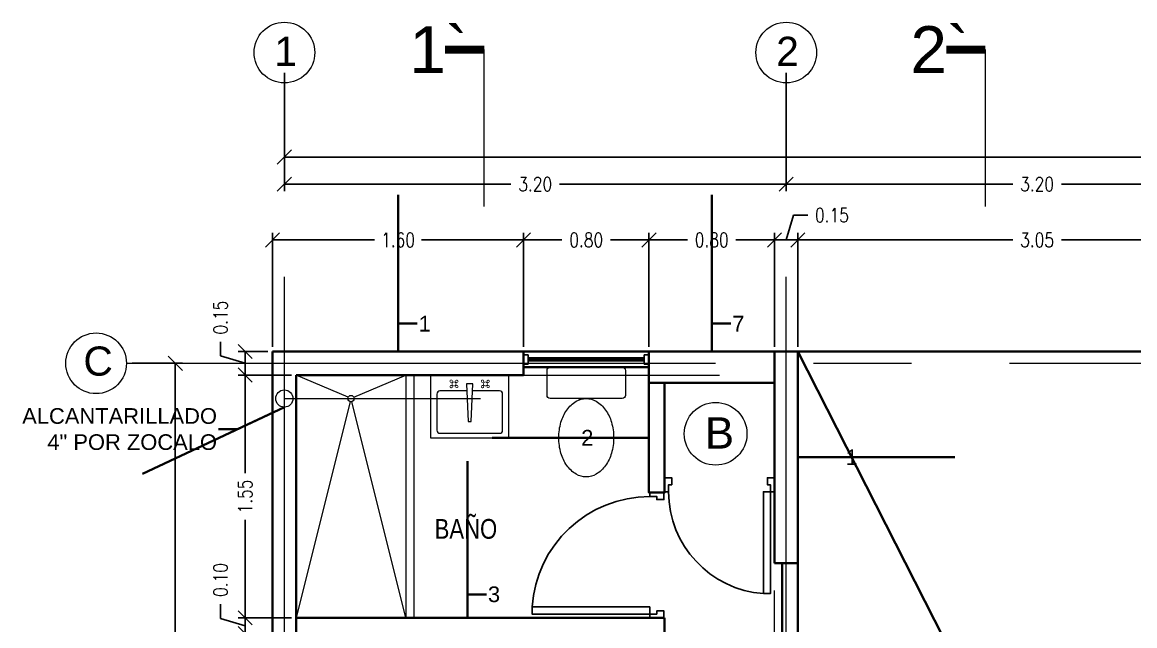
# Model space of a CAD drawing. Header units: metres. Extents: x -255 to -21, y -382 to -241.
# Drawn here: x -45.14 to -38.05, y -330.73 to -326.88 of the extents above; entities that cross this region are included whole.
import ezdxf
from ezdxf.enums import TextEntityAlignment as Align

# ---------------------------------------------------------------- set-up
doc = ezdxf.new("R2010")
doc.units = ezdxf.units.M
doc.header["$LTSCALE"] = 5
doc.header["$MEASUREMENT"] = 0
doc.linetypes.add('CENTER2', pattern=[1.125, 0.75, -0.125, 0.125, -0.125])
doc.linetypes.add('HIDDEN', pattern=[0.375, 0.25, -0.125])
doc.layers.get('0').update_dxf_attribs({"color": 30})
for name, color, linetype, lineweight in [('A-ANNO-DIMS', 3, 'Continuous', 18), ('A-ANNO-NOTE', 7, 'Continuous', 35), ('A-ANNO-SYMB', 3, 'Continuous', 18), ('A-ANNO-TEXT', 3, 'Continuous', 18), ('A-DOOR-FULL', 4, 'Continuous', 25), ('A-FLOR-LEVL', 7, 'Continuous', 35), ('A-FLOR-OVHD', 3, 'HIDDEN', 18), ('A-FURN', 8, 'Continuous', 18), ('A-GLAZ-FULL', 4, 'Continuous', 25), ('A-WALL-FULL-EXTR', 7, 'Continuous', 35), ('A-WALL-FULL-INTR', 7, 'Continuous', 35)]:
    doc.layers.add(name, color=color, linetype=linetype, lineweight=lineweight)
doc.styles.add('E-ARIAL', font='arial.ttf')
doc.styles.add('E-ROMANS', font='romans.shx', dxfattribs={"width": 0.8})
doc.styles.get("Standard").update_dxf_attribs({"font": 'arial.ttf'})
doc.dimstyles.new('E-0050_TICK_18', dxfattribs={"dimscale": 0.001, "dimtxt": 90, "dimasz": 90, "dimexe": 45, "dimexo": 30, "dimgap": 45, "dimtad": 0, "dimzin": 0, "dimdsep": 46, "dimtxsty": 'E-ROMANS', "dimblk": 'OBLIQUE', "dimcen": 45, "dimclrd": 256, "dimclre": 256, "dimclrt": 256, "dimadec": 0, "dimazin": 0, "dimtfac": 1, "dimtmove": 1, "dimatfit": 3, "dimldrblk": 'OPEN90', "dimfxl": 1, "dimtfill": 1, "dimtolj": 1, "dimtzin": 0, "dimarcsym": 0})
doc.dimstyles.new('E-0200_TICK_12', dxfattribs={"dimscale": 0.001, "dimtxt": 240, "dimasz": 240, "dimexe": 120, "dimexo": 80, "dimgap": 120, "dimtad": 0, "dimzin": 0, "dimdsep": 46, "dimtxsty": 'E-ROMANS', "dimblk": 'OBLIQUE', "dimcen": 120, "dimclrd": 256, "dimclre": 256, "dimclrt": 256, "dimadec": 0, "dimazin": 0, "dimtfac": 1, "dimtmove": 1, "dimatfit": 3, "dimldrblk": 'OPEN90', "dimfxl": 1, "dimtfill": 1, "dimtolj": 1, "dimtzin": 0, "dimlwd": -1, "dimarcsym": 0})

# ---------------------------------------------------------------- blocks, each defined once
blk = doc.blocks.new('INOD')
for p, q in [((0.23, 0), (-0.23, 0)), ((-0.25, -0.02), (-0.25, -0.18)), ((0.25, -0.18), (0.25, -0.02)), ((-0.23, -0.2), (0.23, -0.2))]:
    blk.add_line(p, q)
blk.add_lwpolyline([(-0.175, -0.45, 0.07067), (-0.1609, -0.5491, 0.082314), (-0.1237, -0.6268, 0.106842), (-0.0634, -0.6826, 0.13438), (0, -0.7, 0.13438), (0.0634, -0.6826, 0.106842), (0.1237, -0.6268, 0.082314), (0.1609, -0.5491, 0.07067), (0.175, -0.45, 0.07067), (0.1609, -0.3509, 0.082314), (0.1237, -0.2732, 0.106842), (0.0634, -0.2174, 0.13438), (0, -0.2, 0.13438), (-0.0634, -0.2174, 0.106842), (-0.1237, -0.2732, 0.082314), (-0.1609, -0.3509, 0.07067)], format="xyb", close=True)
for centre, start, end in [((-0.23, -0.02), 90, 180), ((0.23, -0.02), 0, 90), ((-0.23, -0.18), 180, 270), ((0.23, -0.18), 270, 0)]:
    blk.add_arc(centre, 0.02, start, end)
blk = doc.blocks.new('DOOR-75')
for points in [[(-0.07, 0.84), (-0.07, 0.09), (-0.025, 0.09), (-0.025, 0.84), (-0.07, 0.84)], [(-0.775, 0.09), (-0.8, 0.09), (-0.8, 0), (-0.755, 0), (-0.755, 0.045), (-0.775, 0.045), (-0.775, 0.09)], [(-0.025, 0.09), (0, 0.09), (0, 0), (-0.045, 0), (-0.045, 0.045), (-0.025, 0.045), (-0.025, 0.09)]]:
    blk.add_lwpolyline(points)
at = {"linetype": 'HIDDEN'}
blk.add_arc((-0.0225, 0.089), 0.7525, 93.61808, 179.92486, dxfattribs=at)
blk = doc.blocks.new('DOOR-65')
for points in [[(-0.07, 0.74), (-0.07, 0.09), (-0.025, 0.09), (-0.025, 0.74), (-0.07, 0.74)], [(-0.675, 0.09), (-0.7, 0.09), (-0.7, 0), (-0.655, 0), (-0.655, 0.045), (-0.675, 0.045), (-0.675, 0.09)], [(-0.025, 0.09), (0, 0.09), (0, 0), (-0.045, 0), (-0.045, 0.045), (-0.025, 0.045), (-0.025, 0.09)]]:
    blk.add_lwpolyline(points)
at = {"linetype": 'HIDDEN'}
blk.add_arc((-0.0221, 0.0889), 0.6529, 94.20758, 179.89952, dxfattribs=at)
blk = doc.blocks.new('_Oblique')
at = {"color": 0, "linetype": 'ByBlock', "lineweight": -2}
blk.add_line((-0.5, -0.5), (0.5, 0.5), dxfattribs=at)
blk = doc.blocks.new('*D300')
at = {"layer": 'A-ANNO-DIMS', "lineweight": -2, "transparency": 16777216}
for p, q in [((-43.4683, -327.1991), (-43.4683, -327.9554)), ((-40.2683, -327.1991), (-40.2683, -327.9554)), ((-43.4683, -327.9104), (-42.023, -327.9104)), ((-40.2683, -327.9104), (-41.7136, -327.9104))]:
    blk.add_line(p, q, dxfattribs=at)
at = {"layer": 'A-ANNO-DIMS', "lineweight": -2, "transparency": 16777216, "xscale": 0.09, "yscale": 0.09, "zscale": 0.09, "rotation": 180}
blk.add_blockref('_Oblique', (-43.4683, -327.9104), dxfattribs=at)
at = {"layer": 'A-ANNO-DIMS', "lineweight": -2, "transparency": 16777216, "xscale": 0.09, "yscale": 0.09, "zscale": 0.09}
blk.add_blockref('_Oblique', (-40.2683, -327.9104), dxfattribs=at)
at = {"layer": 'A-ANNO-DIMS', "transparency": 16777216, "insert": (-41.8683, -327.9104), "char_height": 0.09, "attachment_point": 5, "style": 'E-ROMANS', "bg_fill": 3, "box_fill_scale": 1.25, "bg_fill_color": 256, "bg_fill_true_color": 13158600, "bg_fill_transparency": 0}
blk.add_mtext('\\A1;3.20', dxfattribs=at)
blk = doc.blocks.new('_Open90')
at = {"color": 0, "linetype": 'ByBlock', "lineweight": -2}
for p, q in [((0, 0), (-1, 0)), ((-0.5, 0.5), (0, 0)), ((0, 0), (-0.5, -0.5))]:
    blk.add_line(p, q, dxfattribs=at)
blk = doc.blocks.new('*D301')
at = {"layer": 'A-ANNO-DIMS', "lineweight": -2, "transparency": 16777216}
for p, q in [((-40.2683, -327.1991), (-40.2683, -327.9554)), ((-37.0683, -327.8804), (-37.0683, -327.8654)), ((-40.2683, -327.9104), (-38.823, -327.9104)), ((-37.0683, -327.9104), (-38.5136, -327.9104))]:
    blk.add_line(p, q, dxfattribs=at)
at = {"layer": 'A-ANNO-DIMS', "lineweight": -2, "transparency": 16777216, "xscale": 0.09, "yscale": 0.09, "zscale": 0.09, "rotation": 180}
blk.add_blockref('_Oblique', (-40.2683, -327.9104), dxfattribs=at)
at = {"layer": 'A-ANNO-DIMS', "lineweight": -2, "transparency": 16777216, "xscale": 0.09, "yscale": 0.09, "zscale": 0.09}
blk.add_blockref('_Oblique', (-37.0683, -327.9104), dxfattribs=at)
at = {"layer": 'A-ANNO-DIMS', "transparency": 16777216, "insert": (-38.6683, -327.9104), "char_height": 0.09, "attachment_point": 5, "style": 'E-ROMANS', "bg_fill": 3, "box_fill_scale": 1.25, "bg_fill_color": 256, "bg_fill_true_color": 13158600, "bg_fill_transparency": 0}
blk.add_mtext('\\A1;3.20', dxfattribs=at)
blk = doc.blocks.new('*D306')
at = {"layer": 'A-ANNO-DIMS', "lineweight": -2, "transparency": 16777216}
for p, q in [((-43.4683, -327.1991), (-43.4683, -327.7825)), ((-24.2683, -327.1991), (-24.2683, -327.7825)), ((-43.4683, -327.7375), (-24.2683, -327.7375))]:
    blk.add_line(p, q, dxfattribs=at)
at = {"layer": 'A-ANNO-DIMS', "lineweight": -2, "transparency": 16777216, "xscale": 0.09, "yscale": 0.09, "zscale": 0.09, "rotation": 180}
blk.add_blockref('_Oblique', (-43.4683, -327.7375), dxfattribs=at)
at = {"layer": 'A-ANNO-DIMS', "lineweight": -2, "transparency": 16777216, "xscale": 0.09, "yscale": 0.09, "zscale": 0.09}
blk.add_blockref('_Oblique', (-24.2683, -327.7375), dxfattribs=at)
at = {"layer": 'A-ANNO-DIMS', "transparency": 16777216, "insert": (-33.8683, -327.6039), "char_height": 0.09, "attachment_point": 5, "style": 'E-ROMANS', "bg_fill": 3, "box_fill_scale": 1.25, "bg_fill_color": 256, "bg_fill_true_color": 13158600, "bg_fill_transparency": 0}
blk.add_mtext('\\A1;19.20', dxfattribs=at)
blk = doc.blocks.new('*D307')
at = {"layer": 'A-ANNO-DIMS', "lineweight": -2, "transparency": 16777216}
for p, q in [((-43.5433, -328.9487), (-43.5433, -328.2216)), ((-41.9433, -328.9487), (-41.9433, -328.2216)), ((-43.5433, -328.2666), (-42.8928, -328.2666)), ((-41.9433, -328.2666), (-42.5937, -328.2666))]:
    blk.add_line(p, q, dxfattribs=at)
at = {"layer": 'A-ANNO-DIMS', "lineweight": -2, "transparency": 16777216, "xscale": 0.09, "yscale": 0.09, "zscale": 0.09, "rotation": 180}
blk.add_blockref('_Oblique', (-43.5433, -328.2666), dxfattribs=at)
at = {"layer": 'A-ANNO-DIMS', "lineweight": -2, "transparency": 16777216, "xscale": 0.09, "yscale": 0.09, "zscale": 0.09}
blk.add_blockref('_Oblique', (-41.9433, -328.2666), dxfattribs=at)
at = {"layer": 'A-ANNO-DIMS', "transparency": 16777216, "insert": (-42.7433, -328.2666), "char_height": 0.09, "attachment_point": 5, "style": 'E-ROMANS', "bg_fill": 3, "box_fill_scale": 1.25, "bg_fill_color": 256, "bg_fill_true_color": 13158600, "bg_fill_transparency": 0}
blk.add_mtext('\\A1;1.60', dxfattribs=at)
blk = doc.blocks.new('*D308')
at = {"layer": 'A-ANNO-DIMS', "lineweight": -2, "transparency": 16777216}
for p, q in [((-41.9433, -328.9487), (-41.9433, -328.2216)), ((-41.1433, -328.9487), (-41.1433, -328.2216)), ((-41.9433, -328.2666), (-41.698, -328.2666)), ((-41.1433, -328.2666), (-41.3886, -328.2666))]:
    blk.add_line(p, q, dxfattribs=at)
at = {"layer": 'A-ANNO-DIMS', "lineweight": -2, "transparency": 16777216, "xscale": 0.09, "yscale": 0.09, "zscale": 0.09, "rotation": 180}
blk.add_blockref('_Oblique', (-41.9433, -328.2666), dxfattribs=at)
at = {"layer": 'A-ANNO-DIMS', "lineweight": -2, "transparency": 16777216, "xscale": 0.09, "yscale": 0.09, "zscale": 0.09}
blk.add_blockref('_Oblique', (-41.1433, -328.2666), dxfattribs=at)
at = {"layer": 'A-ANNO-DIMS', "transparency": 16777216, "insert": (-41.5433, -328.2666), "char_height": 0.09, "attachment_point": 5, "style": 'E-ROMANS', "bg_fill": 3, "box_fill_scale": 1.25, "bg_fill_color": 256, "bg_fill_true_color": 13158600, "bg_fill_transparency": 0}
blk.add_mtext('\\A1;0.80', dxfattribs=at)
blk = doc.blocks.new('*D309')
at = {"layer": 'A-ANNO-DIMS', "lineweight": -2, "transparency": 16777216}
for p, q in [((-41.1433, -328.9487), (-41.1433, -328.2216)), ((-40.3433, -328.9487), (-40.3433, -328.2216)), ((-41.1433, -328.2666), (-40.898, -328.2666)), ((-40.3433, -328.2666), (-40.5886, -328.2666))]:
    blk.add_line(p, q, dxfattribs=at)
at = {"layer": 'A-ANNO-DIMS', "lineweight": -2, "transparency": 16777216, "xscale": 0.09, "yscale": 0.09, "zscale": 0.09, "rotation": 180}
blk.add_blockref('_Oblique', (-41.1433, -328.2666), dxfattribs=at)
at = {"layer": 'A-ANNO-DIMS', "lineweight": -2, "transparency": 16777216, "xscale": 0.09, "yscale": 0.09, "zscale": 0.09}
blk.add_blockref('_Oblique', (-40.3433, -328.2666), dxfattribs=at)
at = {"layer": 'A-ANNO-DIMS', "transparency": 16777216, "insert": (-40.7433, -328.2666), "char_height": 0.09, "attachment_point": 5, "style": 'E-ROMANS', "bg_fill": 3, "box_fill_scale": 1.25, "bg_fill_color": 256, "bg_fill_true_color": 13158600, "bg_fill_transparency": 0}
blk.add_mtext('\\A1;0.80', dxfattribs=at)
blk = doc.blocks.new('*D310')
at = {"layer": 'A-ANNO-DIMS', "lineweight": -2, "transparency": 16777216}
for p, q in [((-40.2683, -328.2666), (-40.221, -328.1091)), ((-40.221, -328.1091), (-40.131, -328.1091)), ((-40.3433, -328.9487), (-40.3433, -328.2216)), ((-40.1933, -328.9487), (-40.1933, -328.2216)), ((-40.3433, -328.2666), (-40.1933, -328.2666))]:
    blk.add_line(p, q, dxfattribs=at)
at = {"layer": 'A-ANNO-DIMS', "lineweight": -2, "transparency": 16777216, "xscale": 0.09, "yscale": 0.09, "zscale": 0.09, "rotation": 180}
blk.add_blockref('_Oblique', (-40.3433, -328.2666), dxfattribs=at)
at = {"layer": 'A-ANNO-DIMS', "lineweight": -2, "transparency": 16777216, "xscale": 0.09, "yscale": 0.09, "zscale": 0.09}
blk.add_blockref('_Oblique', (-40.1933, -328.2666), dxfattribs=at)
at = {"layer": 'A-ANNO-DIMS', "transparency": 16777216, "insert": (-39.9763, -328.1091), "char_height": 0.09, "attachment_point": 5, "style": 'E-ROMANS', "bg_fill": 3, "box_fill_scale": 1.25, "bg_fill_color": 256, "bg_fill_true_color": 13158600, "bg_fill_transparency": 0}
blk.add_mtext('\\A1;0.15', dxfattribs=at)
blk = doc.blocks.new('*D311')
at = {"layer": 'A-ANNO-DIMS', "lineweight": -2, "transparency": 16777216}
for p, q in [((-40.1933, -328.9487), (-40.1933, -328.2216)), ((-37.1433, -328.9487), (-37.1433, -328.2216)), ((-40.1933, -328.2666), (-38.823, -328.2666)), ((-37.1433, -328.2666), (-38.5136, -328.2666))]:
    blk.add_line(p, q, dxfattribs=at)
at = {"layer": 'A-ANNO-DIMS', "lineweight": -2, "transparency": 16777216, "xscale": 0.09, "yscale": 0.09, "zscale": 0.09, "rotation": 180}
blk.add_blockref('_Oblique', (-40.1933, -328.2666), dxfattribs=at)
at = {"layer": 'A-ANNO-DIMS', "lineweight": -2, "transparency": 16777216, "xscale": 0.09, "yscale": 0.09, "zscale": 0.09}
blk.add_blockref('_Oblique', (-37.1433, -328.2666), dxfattribs=at)
at = {"layer": 'A-ANNO-DIMS', "transparency": 16777216, "insert": (-38.6683, -328.2666), "char_height": 0.09, "attachment_point": 5, "style": 'E-ROMANS', "bg_fill": 3, "box_fill_scale": 1.25, "bg_fill_color": 256, "bg_fill_true_color": 13158600, "bg_fill_transparency": 0}
blk.add_mtext('\\A1;3.05', dxfattribs=at)
blk = doc.blocks.new('*D518')
at = {"layer": 'A-ANNO-DIMS', "lineweight": -2, "transparency": 16777216}
for p, q in [((-43.8751, -329.0065), (-43.8751, -328.9165)), ((-43.7176, -329.0537), (-43.8751, -329.0065)), ((-43.5733, -328.9787), (-43.7626, -328.9787)), ((-43.7176, -328.9787), (-43.7176, -329.1287)), ((-43.4233, -329.1287), (-43.7626, -329.1287))]:
    blk.add_line(p, q, dxfattribs=at)
at = {"layer": 'A-ANNO-DIMS', "lineweight": -2, "transparency": 16777216, "xscale": 0.09, "yscale": 0.09, "zscale": 0.09}
for p, rotation in [((-43.7176, -328.9787), 90), ((-43.7176, -329.1287), 270)]:
    blk.add_blockref('_Oblique', p, dxfattribs=dict(at, rotation=rotation))
at = {"layer": 'A-ANNO-DIMS', "transparency": 16777216, "insert": (-43.8751, -328.7617), "char_height": 0.09, "attachment_point": 5, "rotation": 90, "style": 'E-ROMANS', "bg_fill": 3, "box_fill_scale": 1.25, "bg_fill_color": 256, "bg_fill_true_color": 13158600, "bg_fill_transparency": 0}
blk.add_mtext('\\A1;0.15', dxfattribs=at)
blk = doc.blocks.new('*D519')
at = {"layer": 'A-ANNO-DIMS', "lineweight": -2, "transparency": 16777216}
for p, q in [((-43.4233, -329.1287), (-43.7626, -329.1287)), ((-43.7176, -329.1287), (-43.7176, -329.7541)), ((-43.7176, -330.6787), (-43.7176, -330.0533)), ((-43.4233, -330.6787), (-43.7626, -330.6787))]:
    blk.add_line(p, q, dxfattribs=at)
at = {"layer": 'A-ANNO-DIMS', "lineweight": -2, "transparency": 16777216, "xscale": 0.09, "yscale": 0.09, "zscale": 0.09}
for p, rotation in [((-43.7176, -329.1287), 90), ((-43.7176, -330.6787), 270)]:
    blk.add_blockref('_Oblique', p, dxfattribs=dict(at, rotation=rotation))
at = {"layer": 'A-ANNO-DIMS', "transparency": 16777216, "insert": (-43.7176, -329.9037), "char_height": 0.09, "attachment_point": 5, "rotation": 90, "style": 'E-ROMANS', "bg_fill": 3, "box_fill_scale": 1.25, "bg_fill_color": 256, "bg_fill_true_color": 13158600, "bg_fill_transparency": 0}
blk.add_mtext('\\A1;1.55', dxfattribs=at)
blk = doc.blocks.new('*D520')
at = {"layer": 'A-ANNO-DIMS', "lineweight": -2, "transparency": 16777216}
for p, q in [((-43.8751, -330.6815), (-43.8751, -330.5915)), ((-43.7176, -330.7287), (-43.8751, -330.6815)), ((-43.4233, -330.6787), (-43.7626, -330.6787)), ((-43.7176, -330.6787), (-43.7176, -330.7787)), ((-43.4233, -330.7787), (-43.7626, -330.7787))]:
    blk.add_line(p, q, dxfattribs=at)
at = {"layer": 'A-ANNO-DIMS', "lineweight": -2, "transparency": 16777216, "xscale": 0.09, "yscale": 0.09, "zscale": 0.09}
for p, rotation in [((-43.7176, -330.6787), 90), ((-43.7176, -330.7787), 270)]:
    blk.add_blockref('_Oblique', p, dxfattribs=dict(at, rotation=rotation))
at = {"layer": 'A-ANNO-DIMS', "transparency": 16777216, "insert": (-43.8751, -330.4367), "char_height": 0.09, "attachment_point": 5, "rotation": 90, "style": 'E-ROMANS', "bg_fill": 3, "box_fill_scale": 1.25, "bg_fill_color": 256, "bg_fill_true_color": 13158600, "bg_fill_transparency": 0}
blk.add_mtext('\\A1;0.10', dxfattribs=at)
blk = doc.blocks.new('*D526')
at = {"layer": 'A-ANNO-DIMS', "lineweight": -2, "transparency": 16777216}
for p, q in [((-44.4383, -329.0537), (-44.1184, -329.0537)), ((-44.1634, -329.0537), (-44.1634, -331.824)), ((-44.1634, -334.9037), (-44.1634, -332.1334)), ((-44.4383, -334.9037), (-44.1184, -334.9037))]:
    blk.add_line(p, q, dxfattribs=at)
at = {"layer": 'A-ANNO-DIMS', "lineweight": -2, "transparency": 16777216, "xscale": 0.09, "yscale": 0.09, "zscale": 0.09}
for p, rotation in [((-44.1634, -329.0537), 90), ((-44.1634, -334.9037), 270)]:
    blk.add_blockref('_Oblique', p, dxfattribs=dict(at, rotation=rotation))
at = {"layer": 'A-ANNO-DIMS', "transparency": 16777216, "insert": (-44.1634, -331.9787), "char_height": 0.09, "attachment_point": 5, "rotation": 90, "style": 'E-ROMANS', "bg_fill": 3, "box_fill_scale": 1.25, "bg_fill_color": 256, "bg_fill_true_color": 13158600, "bg_fill_transparency": 0}
blk.add_mtext('\\A1;5.85', dxfattribs=at)
blk = doc.blocks.new('TAG-CORTE-2')
blk.add_line((0, 0), (0, 2))
at = {"const_width": 0.1}
blk.add_lwpolyline([(0, 2), (0.5, 2)], dxfattribs=at)
at = {"style": 'E-ARIAL'}
blk.add_attdef('A', text='', height=0.6, dxfattribs=at).set_placement((0.5, 2), align=Align.MIDDLE_LEFT)

msp = doc.modelspace()

# ---------------------------------------------------------------- linework, layer by layer
at = {"layer": 'A-ANNO-SYMB', "linetype": 'CENTER2'}
for p, q in [((-43.4683, -337.8776), (-43.4683, -327.2642)), ((-40.2683, -337.8776), (-40.2683, -327.2642)), ((-44.4683, -329.0537), (-23.2683, -329.0537))]:
    msp.add_line(p, q, dxfattribs=at)
for centre in [(-43.4679, -327.0707), (-40.2679, -327.0707), (-44.6686, -329.0537)]:
    msp.add_circle(centre, 0.1935, dxfattribs=at)
at = {"layer": 'A-ANNO-TEXT'}
msp.add_circle((-40.7182, -329.5037), 0.2, dxfattribs=at)
at = {"layer": 'A-FLOR-LEVL'}
for p, q in [((-41.1433, -328.9787), (-41.9433, -328.9787)), ((-40.1933, -328.9787), (-37.1433, -328.9787)), ((-41.1433, -329.0787), (-41.9433, -329.0787))]:
    msp.add_line(p, q, dxfattribs=at)
msp.add_lwpolyline([(-40.1933, -328.9787), (-37.1433, -334.9787)], dxfattribs=at)
at = {"layer": 'A-FLOR-OVHD'}
for p, q in [((-41.7933, -329.0787), (-41.2933, -329.0787)), ((-41.9433, -329.1287), (-40.3433, -329.1287)), ((-40.3433, -333.6287), (-40.3433, -330.3287))]:
    msp.add_line(p, q, dxfattribs=at)
at = {"layer": 'A-FURN'}
for p, q in [((-43.0249, -329.2708), (-42.6933, -329.1287)), ((-42.6933, -329.1287), (-42.6933, -330.6787)), ((-42.6433, -329.1287), (-42.6433, -330.6787)), ((-42.537, -329.1287), (-42.537, -329.5287)), ((-42.037, -329.5287), (-42.037, -329.1287)), ((-43.0481, -329.2981), (-43.3933, -330.6787)), ((-42.6933, -330.6787), (-43.0384, -329.2981)), ((-42.4963, -329.2505), (-42.4963, -329.4805)), ((-42.3044, -329.2305), (-42.4763, -329.2305)), ((-42.0963, -329.2305), (-42.2681, -329.2305)), ((-42.0763, -329.4805), (-42.0763, -329.2505)), ((-42.4763, -329.5005), (-42.0963, -329.5005)), ((-42.537, -329.5287), (-42.037, -329.5287))]:
    msp.add_line(p, q, dxfattribs=at)
at = {"layer": 'A-FURN', "const_width": 0.005}
for points in [[(-42.397, -329.168, 1), (-42.412, -329.168, 1)], [(-42.3687, -329.1611, 1), (-42.3687, -329.1761, 1)], [(-42.197, -329.168, 1), (-42.212, -329.168, 1)], [(-42.1687, -329.1611, 1), (-42.1687, -329.1761, 1)], [(-42.397, -329.2029, -1), (-42.412, -329.2029, -1)], [(-42.3988, -329.1855, 1), (-42.3738, -329.1855, 1)], [(-42.3687, -329.2098, -1), (-42.3687, -329.1948, -1)], [(-42.197, -329.2029, -1), (-42.212, -329.2029, -1)], [(-42.1988, -329.1855, 1), (-42.1738, -329.1855, 1)], [(-42.1687, -329.2098, -1), (-42.1687, -329.1948, -1)]]:
    msp.add_lwpolyline(points, format="xyb", close=True, dxfattribs=at)
at = {"layer": 'A-FURN'}
msp.add_lwpolyline([(-42.2963, -329.4255), (-42.2763, -329.4255), (-42.2663, -329.1855), (-42.3063, -329.1855)], close=True, dxfattribs=at)
msp.add_circle((-43.0433, -329.2787), 0.02, dxfattribs=at)
for centre, start, end in [((-42.4763, -329.2505), 90, 180), ((-42.0963, -329.2505), 0, 90), ((-42.4763, -329.4805), 180, 270), ((-42.0963, -329.4805), 270, 0)]:
    msp.add_arc(centre, 0.02, start, end, dxfattribs=at)
at = {"layer": 'A-GLAZ-FULL'}
for p, q in [((-41.9433, -328.9987), (-41.9133, -328.9987)), ((-41.1733, -328.9987), (-41.1433, -328.9987)), ((-41.9433, -329.0587), (-41.9133, -329.0587)), ((-41.9133, -329.0187), (-41.1733, -329.0187)), ((-41.9133, -329.0287), (-41.1733, -329.0287)), ((-41.9133, -329.0387), (-41.1733, -329.0387)), ((-41.1733, -329.0587), (-41.1433, -329.0587))]:
    msp.add_line(p, q, dxfattribs=at)
at = {"layer": 'A-GLAZ-FULL', "ltscale": 0.001}
for p, q in [((-41.9133, -328.9987), (-41.9133, -329.0587)), ((-41.1733, -328.9987), (-41.1733, -329.0587))]:
    msp.add_line(p, q, dxfattribs=at)
at = {"layer": 'A-WALL-FULL-EXTR'}
for p, q in [((-43.5433, -328.9787), (-41.9433, -328.9787)), ((-43.5433, -334.9787), (-43.5433, -328.9787)), ((-41.9433, -329.1287), (-41.9433, -328.9787)), ((-40.3433, -328.9787), (-40.3433, -330.3287)), ((-40.3433, -328.9787), (-40.1933, -328.9787)), ((-40.1933, -330.3287), (-40.1933, -328.9787)), ((-43.3933, -330.6787), (-43.3933, -329.1287)), ((-43.3933, -329.1287), (-41.9433, -329.1287)), ((-40.3433, -330.3287), (-40.1933, -330.3287)), ((-43.3933, -332.1787), (-43.3933, -330.6787))]:
    msp.add_line(p, q, dxfattribs=at)
at = {"layer": 'A-WALL-FULL-INTR'}
for p, q in [((-41.1433, -328.9787), (-40.3433, -328.9787)), ((-41.1433, -329.1787), (-40.3433, -329.1787)), ((-40.2933, -330.3287), (-40.2933, -333.6287)), ((-40.1933, -333.6287), (-40.1933, -330.3287)), ((-41.0432, -330.6787), (-43.3933, -330.6787)), ((-41.0432, -330.6787), (-41.0432, -330.7787))]:
    msp.add_line(p, q, dxfattribs=at)
msp.add_lwpolyline([(-41.1433, -329.1787), (-41.1433, -329.8787), (-41.0432, -329.8787), (-41.0432, -329.1787)], dxfattribs=at)

# ---------------------------------------------------------------- block references
at = {"layer": 'A-DOOR-FULL', "xscale": -1}
for name, p, rotation in [('DOOR-65', (-40.3433, -329.7837), 180), ('DOOR-75', (-41.0482, -330.6787), 90)]:
    msp.add_blockref(name, p, dxfattribs=dict(at, rotation=rotation))
at = {"layer": 'A-FURN', "xscale": -1}
msp.add_blockref('INOD', (-41.5433, -329.0787), dxfattribs=at)

# ---------------------------------------------------------------- texts
at = {"layer": 'A-ANNO-TEXT', "attachment_point": 1}
for s, insert, char_height in [('{\\fArial|b0|i0|c0|p34;1}', (-43.5319, -326.9699), 0.186083), ('{\\fArial|b0|i0|c0|p34;2}', (-40.3319, -326.9699), 0.186083), ('{\\fArial|b0|i0|c0|p34;C}', (-44.7496, -328.9465), 0.186083), ('{\\fArial|b0|i0|c0|p34;B}', (-40.787, -329.3982), 0.2)]:
    msp.add_mtext(s, dxfattribs=dict(at, insert=insert, char_height=char_height))
at = {"layer": 'A-ANNO-TEXT'}
for s, insert, char_height, attachment_point, style in [('2', (-41.4978, -329.5287), 0.1, 6, 'E-ARIAL'), ('1', (-39.8887, -329.6536), 0.1, 4, 'E-ARIAL'), ('{\\fArial|b0|i0|c0|p34;BAÑO}', (-42.5099, -330.0474), 0.126, 1, 'E-ROMANS'), ('3', (-42.1699, -330.5283), 0.1, 4, 'E-ARIAL')]:
    msp.add_mtext(s, dxfattribs=dict(at, insert=insert, char_height=char_height, attachment_point=attachment_point, style=style))

# ---------------------------------------------------------------- leaders
at = {"layer": 'A-ANNO-NOTE'}
for points in [[(-41.1433, -329.5287), (-41.3663, -329.5287), (-41.4875, -329.5286)], [(-40.1933, -329.6537), (-40.0202, -329.6536), (-39.8991, -329.6536)], [(-42.3013, -330.6787), (-42.3013, -330.5283), (-42.1802, -330.5283)]]:
    msp.add_leader(points, dimstyle='E-0200_TICK_12', override={"dimasz": 0.2, "dimgap": 0.8, "dimtad": 0, "dimldrblk": 'Open90'}, dxfattribs=at)

# ---------------------------------------------------------------- next in the draw order: dimensions: what is measured, and where the dimension line sits
at = {"layer": 'A-ANNO-DIMS'}
for base, p1, p2, picture, middle in [((-40.2683, -327.9104), (-43.4683, -327.1691), (-40.2683, -327.1691), '*D300', (-41.8683, -327.9104)), ((-41.9433, -328.2666), (-43.5433, -328.9787), (-41.9433, -328.9787), '*D307', (-42.7433, -328.2666))]:
    dim = msp.add_linear_dim(base=base, p1=p1, p2=p2, dimstyle='E-0050_TICK_18', dxfattribs=at)
    dim.commit()
    dim.dimension.update_dxf_attribs({"geometry": picture, "text_midpoint": middle})
dim = msp.add_linear_dim(base=(-44.1634, -334.9037), p1=(-44.4683, -329.0537), p2=(-44.4683, -334.9037), angle=90, dimstyle='E-0050_TICK_18', dxfattribs=at)
dim.commit()
dim.dimension.update_dxf_attribs({"geometry": '*D526', "text_midpoint": (-44.1634, -331.9787)})

# ---------------------------------------------------------------- next in the draw order: texts
at = {"layer": 'A-ANNO-TEXT', "char_height": 0.1, "style": 'E-ARIAL'}
for s, insert, attachment_point in [('1', (-42.6118, -328.8008), 4), ('ALCANTARILLADO\\P4" POR ZOCALO ', (-43.8978, -329.474), 6)]:
    msp.add_mtext(s, dxfattribs=dict(at, insert=insert, attachment_point=attachment_point))

# ---------------------------------------------------------------- next in the draw order: dimensions: what is measured, and where the dimension line sits
at = {"layer": 'A-ANNO-DIMS'}
for base, p1, p2, picture, middle in [((-37.0683, -327.9104), (-40.2683, -327.1691), (-37.0683, -327.9104), '*D301', (-38.6683, -327.9104)), ((-41.1433, -328.2666), (-41.9433, -328.9787), (-41.1433, -328.9787), '*D308', (-41.5433, -328.2666))]:
    dim = msp.add_linear_dim(base=base, p1=p1, p2=p2, dimstyle='E-0050_TICK_18', dxfattribs=at)
    dim.commit()
    dim.dimension.update_dxf_attribs({"geometry": picture, "text_midpoint": middle})
dim = msp.add_linear_dim(base=(-43.7176, -329.1287), p1=(-43.5433, -328.9787), p2=(-43.3933, -329.1287), angle=90, dimstyle='E-0050_TICK_18', dxfattribs=at)
dim.commit()
dim.dimension.update_dxf_attribs({"geometry": '*D518', "text_midpoint": (-43.8751, -328.8715)})

# ---------------------------------------------------------------- next in the draw order: leaders
at = {"layer": 'A-ANNO-NOTE'}
msp.add_leader([(-42.7433, -328.9787), (-42.7433, -328.8008), (-42.6221, -328.8008)], dimstyle='E-0200_TICK_12', override={"dimasz": 0.2, "dimgap": 0.8, "dimtad": 0, "dimldrblk": 'Open90'}, dxfattribs=at)

# ---------------------------------------------------------------- next in the draw order: dimensions: what is measured, and where the dimension line sits
at = {"layer": 'A-ANNO-DIMS'}
dim = msp.add_linear_dim(base=(-24.2683, -327.7375), p1=(-43.4683, -327.1691), p2=(-24.2683, -327.1691), dimstyle='E-0050_TICK_18', dxfattribs=at)
dim.commit()
dim.dimension.update_dxf_attribs({"geometry": '*D306', "text_midpoint": (-33.8683, -327.6039), "dimtype": 160})
dim = msp.add_linear_dim(base=(-40.3433, -328.2666), p1=(-41.1433, -328.9787), p2=(-40.3433, -328.9787), dimstyle='E-0050_TICK_18', dxfattribs=at)
dim.commit()
dim.dimension.update_dxf_attribs({"geometry": '*D309', "text_midpoint": (-40.7433, -328.2666)})
dim = msp.add_linear_dim(base=(-43.7176, -330.6787), p1=(-43.3933, -329.1287), p2=(-43.3933, -330.6787), angle=90, dimstyle='E-0050_TICK_18', dxfattribs=at)
dim.commit()
dim.dimension.update_dxf_attribs({"geometry": '*D519', "text_midpoint": (-43.7176, -329.9037)})

# ---------------------------------------------------------------- next in the draw order: linework, layer by layer
at = {"layer": 'A-FLOR-OVHD'}
msp.add_line((-43.4683, -329.2787), (-41.5433, -329.2787), dxfattribs=at)
at = {"layer": 'A-FURN'}
msp.add_line((-43.0616, -329.2708), (-43.3933, -329.1287), dxfattribs=at)
msp.add_circle((-43.4683, -329.2787), 0.055, dxfattribs=at)
at = {"layer": 'A-WALL-FULL-INTR'}
msp.add_line((-41.1433, -329.1787), (-41.1433, -328.9787), dxfattribs=at)

# ---------------------------------------------------------------- next in the draw order: block references
at = {"layer": 'A-ANNO-SYMB'}
ref = msp.add_blockref('TAG-CORTE-2', (-42.1939, -328.0522), dxfattribs=dict(at, xscale=-0.5, yscale=0.5, zscale=0.5))
ref.add_attrib('A', '1`', dxfattribs={"layer": '0', "height": 0.2998, "style": 'E-ARIAL'}).set_placement((-42.6722, -327.0522), align=Align.MIDDLE_LEFT)
ref = msp.add_blockref('TAG-CORTE-2', (-38.9976, -328.0522), dxfattribs=dict(at, xscale=-0.5, yscale=0.5, zscale=0.5))
ref.add_attrib('A', '2`', dxfattribs={"layer": '0', "height": 0.2998, "style": 'E-ARIAL'}).set_placement((-39.4759, -327.0522), align=Align.MIDDLE_LEFT)

# ---------------------------------------------------------------- next in the draw order: texts
at = {"layer": 'A-ANNO-TEXT', "insert": (-40.6118, -328.8008), "char_height": 0.1, "attachment_point": 4, "style": 'E-ARIAL'}
msp.add_mtext('7', dxfattribs=at)

# ---------------------------------------------------------------- next in the draw order: dimensions: what is measured, and where the dimension line sits
at = {"layer": 'A-ANNO-DIMS'}
dim = msp.add_linear_dim(base=(-40.1933, -328.2666), p1=(-40.3433, -328.9787), p2=(-40.1933, -328.9787), dimstyle='E-0050_TICK_18', dxfattribs=at)
dim.commit()
dim.dimension.update_dxf_attribs({"geometry": '*D310', "text_midpoint": (-40.086, -328.1091)})
dim = msp.add_linear_dim(base=(-43.7176, -330.7787), p1=(-43.3933, -330.6787), p2=(-43.3933, -330.7787), angle=90, dimstyle='E-0050_TICK_18', dxfattribs=at)
dim.commit()
dim.dimension.update_dxf_attribs({"geometry": '*D520', "text_midpoint": (-43.8751, -330.5465)})

# ---------------------------------------------------------------- next in the draw order: leaders
at = {"layer": 'A-ANNO-NOTE'}
for points in [[(-40.7433, -328.9787), (-40.7433, -328.8008), (-40.6221, -328.8008)], [(-43.4683, -329.3337), (-43.7663, -329.474), (-43.8875, -329.4739)]]:
    msp.add_leader(points, dimstyle='E-0200_TICK_12', override={"dimasz": 0.2, "dimgap": 0.8, "dimtad": 0, "dimldrblk": 'Open90'}, dxfattribs=at)

# ---------------------------------------------------------------- next in the draw order: dimensions: what is measured, and where the dimension line sits
at = {"layer": 'A-ANNO-DIMS'}
dim = msp.add_linear_dim(base=(-37.1433, -328.2666), p1=(-40.1933, -328.9787), p2=(-37.1433, -328.9787), dimstyle='E-0050_TICK_18', dxfattribs=at)
dim.commit()
dim.dimension.update_dxf_attribs({"geometry": '*D311', "text_midpoint": (-38.6683, -328.2666)})

doc.saveas('drawing.dxf')
